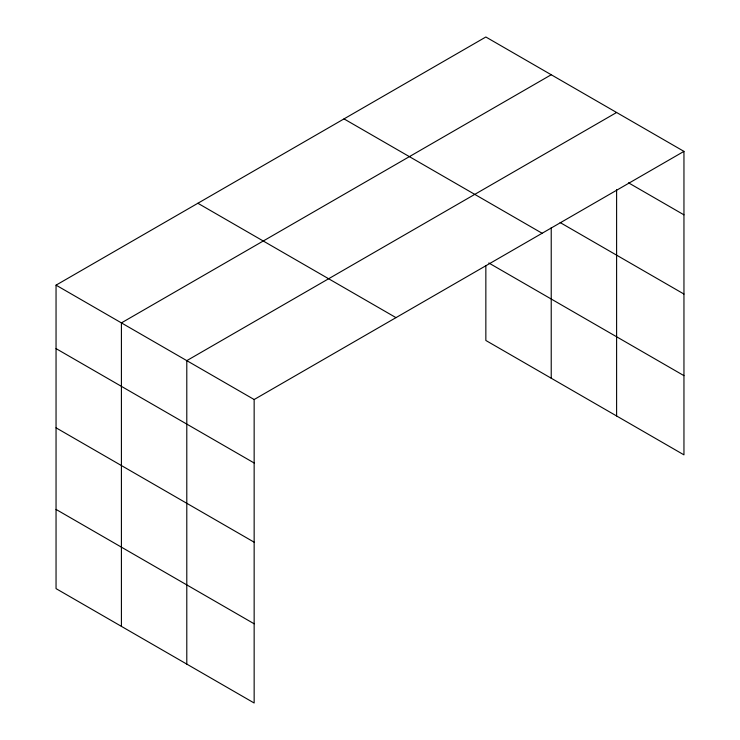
<?xml version="1.0" encoding="UTF-8"?>
<svg xmlns="http://www.w3.org/2000/svg" width="740" height="740" viewBox="0 0 740 740"><rect width="100%" height="100%" fill="white"/><g stroke="black" fill="none" stroke-linecap="round" stroke-linejoin="round"><path stroke-width="1.11" d="M56.046 285.15L254.153 399.526L254.153 703L56.046 588.624L56.046 285.15L485.847 37L683.954 151.376L683.954 454.85L485.847 340.474L485.847 265.864M551.226 74.749L121.415 322.89L121.415 626.364M616.605 112.489L186.794 360.639L186.794 664.113M254.153 399.526L683.954 151.376M628.491 182.817L683.954 214.84M560.143 222.555L683.954 294.048M344.007 118.89L542.124 233.267M488.816 262.987L683.954 375.652M197.876 203.26L395.993 317.636M56.046 348.614L254.153 462.99M56.046 427.812L254.153 542.189M56.046 509.416L254.153 623.792M616.605 189.727L616.605 415.963M551.226 227.754L551.226 378.223"/></g></svg>
